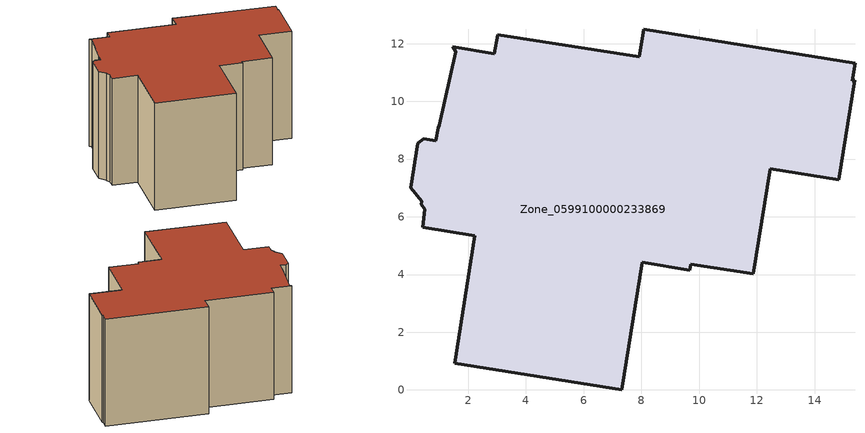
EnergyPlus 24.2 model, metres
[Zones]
Zone_0599100000233869
 floor ground (C_G): 8.08,12.51 15.4,11.33 15.31,10.72 15.39,10.73 14.83,7.28 12.46,7.66 11.88,4.02 9.72,4.36 9.68,4.15 8.03,4.42 7.32,0 1.53,0.93 2.23,5.34 0.42,5.63 0.5,6.26 0.38,6.44 0.4,6.55 0,7 0.25,8.55 0.45,8.7 0.87,8.64 0.97,9.08 0.99,9.18 1.57,11.72 1.46,11.89 2.91,11.65 3.02,12.3 7.93,11.55 z0
 wall outside (C_F): 11.88,4.02 12.46,7.66 14.83,7.28 15.39,10.73 15.31,10.72 15.4,11.33 8.08,12.51 7.93,11.55 3.02,12.3 2.91,11.65 1.46,11.89 1.57,11.72 0.99,9.18 0.97,9.08 0.87,8.64 0.45,8.7 0.25,8.55 0,7 0.4,6.55 0.38,6.44 0.5,6.26 0.42,5.63 2.23,5.34 1.53,0.93 7.32,0 8.03,4.42 9.68,4.15 9.72,4.36 11.88,4.02 z0:8.29
 roof outside (C_R): 2.91,11.65 1.46,11.89 1.57,11.72 0.99,9.18 0.97,9.08 0.87,8.64 0.45,8.7 0.25,8.55 0,7 0.4,6.55 0.38,6.44 0.5,6.26 0.42,5.63 2.23,5.34 1.53,0.93 7.32,0 8.03,4.42 9.68,4.15 9.72,4.36 11.88,4.02 12.46,7.66 14.83,7.28 15.39,10.73 15.31,10.72 15.4,11.33 8.08,12.51 7.93,11.55 3.02,12.3 z8.29
[BUILDING]
Pand.0599100000233869: North Axis=0; Terrain=City; Loads Convergence Tolerance Value=0.04; Temperature Convergence Tolerance Value=0.4; Solar Distribution=FullExterior; Maximum Number of Warmup Days=25; Minimum Number of Warmup Days=1
[Site:Location]
Rotterdam.The.Hague.AP_ZH_NLD Design_Conditions: Latitude=51.96; Longitude=4.45; Time Zone=1; Elevation=-4.5
[SITE:GROUNDTEMPERATURE:BUILDINGSURFACE]
18, 18, 18, 18, 18, 18, 18, 18, 18, 18, 18, 18
[MATERIAL] Thermal Absorptance=0.9; Solar Absorptance=0.7; Visible Absorptance=0.7
Name | Roughness | Thickness | Conductivity | Density | Specific Heat
G.D.1965 | MediumSmooth | 0.15 | 1 | 540 | 1210
F.D.1965 | Rough | 0.3 | 0.857143 | 1920 | 840
R.D.1965 | MediumRough | 0.2 | 0.08 | 1500 | 1000
[CONSTRUCTION]
C_G: G.D.1965
C_F: F.D.1965
C_R: R.D.1965
[ZONE]
Zone_0599100000233869: Type=1; Multiplier=1; Ceiling Height=Autocalculate; Volume=Autocalculate; Floor Area=autocalculate; Part of Total Floor Area=Yes
[ZONEINFILTRATION:DESIGNFLOWRATE]
Infil_Zone_0599100000233869: Zone or ZoneList or Space or SpaceList=Zone_0599100000233869; Schedule=AlwaysOn; Design Flow Rate Calculation Method=Flow/Area; Flow Rate per Floor Area=0.0042; Constant Term Coefficient=1; Temperature Term Coefficient=0; Velocity Term Coefficient=0; Velocity Squared Term Coefficient=0
[HVACTEMPLATE:ZONE:IDEALLOADSAIRSYSTEM]
Zone_0599100000233869: Maximum Heating Supply Air Temperature=50; Minimum Cooling Supply Air Temperature=13; Maximum Heating Supply Air Humidity Ratio=0.0156; Minimum Cooling Supply Air Humidity Ratio=0.0077; Heating Limit=NoLimit; Cooling Limit=NoLimit; Dehumidification Control Type=ConstantSensibleHeatRatio; Cooling Sensible Heat Ratio=0.7; Dehumidification Setpoint=60; Humidification Control Type=None; Humidification Setpoint=30; Outdoor Air Method=None; Outdoor Air Flow Rate per Person=0.00944; Outdoor Air Flow Rate per Zone Floor Area=0; Outdoor Air Flow Rate per Zone=0; Demand Controlled Ventilation Type=None; Outdoor Air Economizer Type=NoEconomizer; Heat Recovery Type=None; Sensible Heat Recovery Effectiveness=0.7; Latent Heat Recovery Effectiveness=0.65
[ZONECONTROL:THERMOSTAT]
ThermostatControl_Zone_0599100000233869: Zone or ZoneList=Zone_0599100000233869; Control Type Schedule=DualSetpointControlType; Control 1=Thermostat_Zone_0599100000233869; Temperature Difference Between Cutout And Setpoint=0
[THERMOSTATSETPOINT:DUALSETPOINT]
Thermostat_Zone_0599100000233869: Heating Setpoint Temperature Schedule=HeatingSetpoint_Zone_0599100000233869; Cooling Setpoint Temperature Schedule=CoolingSetpoint_Zone_0599100000233869
[SCHEDULE:COMPACT]
HeatingSetpoint_Zone_0599100000233869: Through: 12/31, For: AllDays, Until: 24:00, 21
CoolingSetpoint_Zone_0599100000233869: Through: 12/31, For: AllDays, Until: 24:00, 24
DualSetpointControlType: Through: 12/31, For: AllDays, Until: 24:00, 4
AlwaysOn: Through: 12/31, For: AllDays, Until: 24:00, 1
